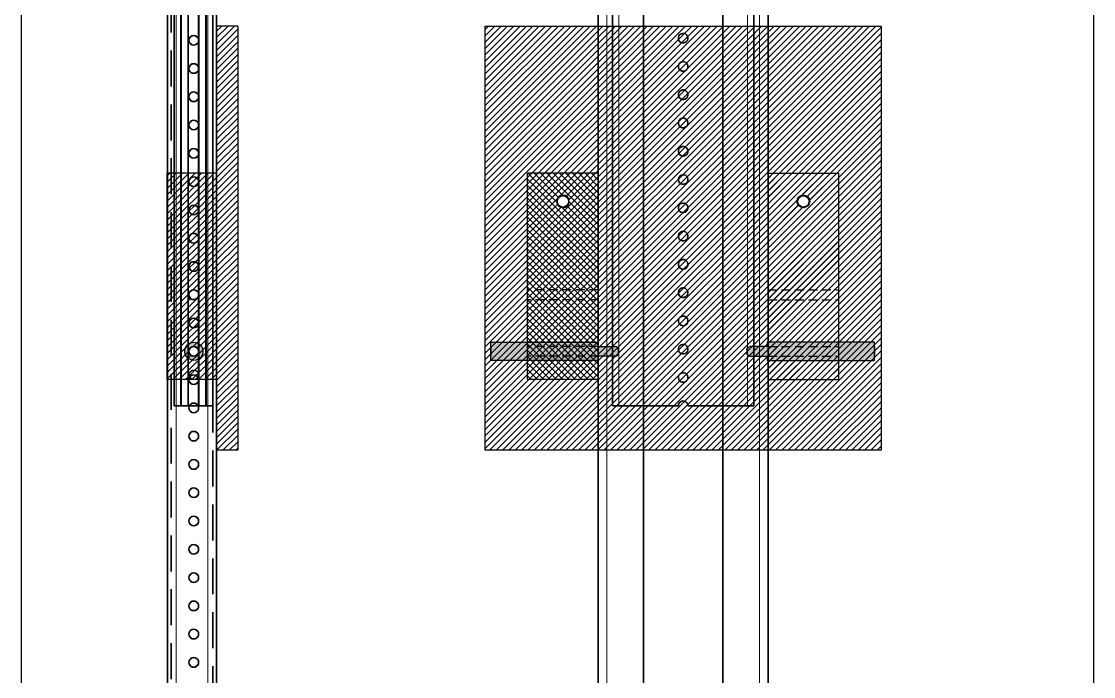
# Model space of a CAD drawing. Extents: x -442948 to -439736, y 420528 to 424220.
# Drawn here: x -442114 to -441356, y 421446 to 421909 of the extents above; entities that cross this region are included whole.
import ezdxf

# ---------------------------------------------------------------- set-up
doc = ezdxf.new("R2010")
doc.units = 0
doc.linetypes.add('DASHED2', pattern=[9.525, 6.35, -3.175])
doc.linetypes.add('DASHEDX2', pattern=[38.1, 25.4, -12.7])
doc.layers.add('GORUNEN', color=7, linetype='Continuous', lineweight=35)
doc.layers.add('TEGET', color=8, linetype='Continuous', lineweight=18)

# ---------------------------------------------------------------- blocks, each defined once
blk = doc.blocks.new('FGGTGTGT')
at = {"layer": 'GORUNEN', "color": 6}
for points in [[(-439366.07, 422626.79), (-439366.07, 420689.79)], [(-439266.07, 422626.79), (-439266.07, 420689.79)], [(-439313.09, 420948.16), (-439313.74, 420947.32), (-439314.62, 420946.72), (-439315.64, 420946.42), (-439316.7, 420946.45), (-439317.7, 420946.81), (-439318.54, 420947.46), (-439319.14, 420948.34), (-439319.44, 420949.36), (-439319.41, 420950.42), (-439319.06, 420951.42)], [(-439319.06, 420951.42), (-439318.41, 420952.26), (-439317.53, 420952.86), (-439316.51, 420953.16), (-439315.44, 420953.13), (-439314.44, 420952.78), (-439313.6, 420952.13), (-439313, 420951.25), (-439312.7, 420950.23), (-439312.73, 420949.16), (-439313.09, 420948.16)], [(-439319.06, 420931.42), (-439318.41, 420932.26), (-439317.53, 420932.86), (-439316.51, 420933.16), (-439315.44, 420933.13), (-439314.44, 420932.78), (-439313.6, 420932.13), (-439313, 420931.25), (-439312.7, 420930.23), (-439312.73, 420929.16), (-439313.09, 420928.16)], [(-439313.09, 420928.16), (-439313.74, 420927.32), (-439314.62, 420926.72), (-439315.64, 420926.42), (-439316.7, 420926.45), (-439317.7, 420926.81), (-439318.54, 420927.46), (-439319.14, 420928.34), (-439319.44, 420929.36), (-439319.41, 420930.42), (-439319.06, 420931.42)], [(-439313.09, 420908.16), (-439313.74, 420907.32), (-439314.62, 420906.72), (-439315.64, 420906.42), (-439316.7, 420906.45), (-439317.7, 420906.81), (-439318.54, 420907.46), (-439319.14, 420908.34), (-439319.44, 420909.36), (-439319.41, 420910.42), (-439319.06, 420911.42)], [(-439319.06, 420911.42), (-439318.41, 420912.26), (-439317.53, 420912.86), (-439316.51, 420913.16), (-439315.44, 420913.13), (-439314.44, 420912.78), (-439313.6, 420912.13), (-439313, 420911.25), (-439312.7, 420910.23), (-439312.73, 420909.16), (-439313.09, 420908.16)], [(-439313.09, 420888.16), (-439313.74, 420887.32), (-439314.62, 420886.72), (-439315.64, 420886.42), (-439316.7, 420886.45), (-439317.7, 420886.81), (-439318.54, 420887.46), (-439319.14, 420888.34), (-439319.44, 420889.36), (-439319.41, 420890.42), (-439319.06, 420891.42)], [(-439319.06, 420891.42), (-439318.41, 420892.26), (-439317.53, 420892.86), (-439316.51, 420893.16), (-439315.44, 420893.13), (-439314.44, 420892.78), (-439313.6, 420892.13), (-439313, 420891.25), (-439312.7, 420890.23), (-439312.73, 420889.16), (-439313.09, 420888.16)], [(-439319.06, 420871.42), (-439318.41, 420872.26), (-439317.53, 420872.86), (-439316.51, 420873.16), (-439315.44, 420873.13), (-439314.44, 420872.78), (-439313.6, 420872.13), (-439313, 420871.25), (-439312.7, 420870.23), (-439312.73, 420869.16), (-439313.09, 420868.16)], [(-439313.09, 420868.16), (-439313.74, 420867.32), (-439314.62, 420866.72), (-439315.64, 420866.42), (-439316.7, 420866.45), (-439317.7, 420866.81), (-439318.54, 420867.46), (-439319.14, 420868.34), (-439319.44, 420869.36), (-439319.41, 420870.42), (-439319.06, 420871.42)], [(-439313.09, 420848.16), (-439313.74, 420847.32), (-439314.62, 420846.72), (-439315.64, 420846.42), (-439316.7, 420846.45), (-439317.7, 420846.81), (-439318.54, 420847.46), (-439319.14, 420848.34), (-439319.44, 420849.36), (-439319.41, 420850.42), (-439319.06, 420851.42)], [(-439319.06, 420851.42), (-439318.41, 420852.26), (-439317.53, 420852.86), (-439316.51, 420853.16), (-439315.44, 420853.13), (-439314.44, 420852.78), (-439313.6, 420852.13), (-439313, 420851.25), (-439312.7, 420850.23), (-439312.73, 420849.16), (-439313.09, 420848.16)], [(-439313.09, 420828.16), (-439313.74, 420827.32), (-439314.62, 420826.72), (-439315.64, 420826.42), (-439316.7, 420826.45), (-439317.7, 420826.81), (-439318.54, 420827.46), (-439319.14, 420828.34), (-439319.44, 420829.36), (-439319.41, 420830.42), (-439319.06, 420831.42)], [(-439319.06, 420831.42), (-439318.41, 420832.26), (-439317.53, 420832.86), (-439316.51, 420833.16), (-439315.44, 420833.13), (-439314.44, 420832.78), (-439313.6, 420832.13), (-439313, 420831.25), (-439312.7, 420830.23), (-439312.73, 420829.16), (-439313.09, 420828.16)], [(-439313.09, 420808.16), (-439313.74, 420807.32), (-439314.62, 420806.72), (-439315.64, 420806.42), (-439316.7, 420806.45), (-439317.7, 420806.81), (-439318.54, 420807.46), (-439319.14, 420808.34), (-439319.44, 420809.36), (-439319.41, 420810.42), (-439319.06, 420811.42)], [(-439319.06, 420811.42), (-439318.41, 420812.26), (-439317.53, 420812.86), (-439316.51, 420813.16), (-439315.44, 420813.13), (-439314.44, 420812.78), (-439313.6, 420812.13), (-439313, 420811.25), (-439312.7, 420810.23), (-439312.73, 420809.16), (-439313.09, 420808.16)], [(-439313.09, 420788.16), (-439313.74, 420787.32), (-439314.62, 420786.72), (-439315.64, 420786.42), (-439316.7, 420786.45), (-439317.7, 420786.81), (-439318.54, 420787.46), (-439319.14, 420788.34), (-439319.44, 420789.36), (-439319.41, 420790.42), (-439319.06, 420791.42)], [(-439319.06, 420791.42), (-439318.41, 420792.26), (-439317.53, 420792.86), (-439316.51, 420793.16), (-439315.44, 420793.13), (-439314.44, 420792.78), (-439313.6, 420792.13), (-439313, 420791.25), (-439312.7, 420790.23), (-439312.73, 420789.16), (-439313.09, 420788.16)], [(-439313.09, 420768.16), (-439313.74, 420767.32), (-439314.62, 420766.72), (-439315.64, 420766.42), (-439316.7, 420766.45), (-439317.7, 420766.81), (-439318.54, 420767.46), (-439319.14, 420768.34), (-439319.44, 420769.36), (-439319.41, 420770.42), (-439319.06, 420771.42)], [(-439319.06, 420771.42), (-439318.41, 420772.26), (-439317.53, 420772.86), (-439316.51, 420773.16), (-439315.44, 420773.13), (-439314.44, 420772.78), (-439313.6, 420772.13), (-439313, 420771.25), (-439312.7, 420770.23), (-439312.73, 420769.16), (-439313.09, 420768.16)], [(-439313.09, 420748.16), (-439313.74, 420747.32), (-439314.62, 420746.72), (-439315.64, 420746.42), (-439316.7, 420746.45), (-439317.7, 420746.81), (-439318.54, 420747.46), (-439319.14, 420748.34), (-439319.44, 420749.36), (-439319.41, 420750.42), (-439319.06, 420751.42)], [(-439319.06, 420751.42), (-439318.41, 420752.26), (-439317.53, 420752.86), (-439316.51, 420753.16), (-439315.44, 420753.13), (-439314.44, 420752.78), (-439313.6, 420752.13), (-439313, 420751.25), (-439312.7, 420750.23), (-439312.73, 420749.16), (-439313.09, 420748.16)], [(-439313.09, 420728.16), (-439313.74, 420727.32), (-439314.62, 420726.72), (-439315.64, 420726.42), (-439316.7, 420726.45), (-439317.7, 420726.81), (-439318.54, 420727.46), (-439319.14, 420728.34), (-439319.44, 420729.36), (-439319.41, 420730.42), (-439319.06, 420731.42)], [(-439319.06, 420731.42), (-439318.41, 420732.26), (-439317.53, 420732.86), (-439316.51, 420733.16), (-439315.44, 420733.13), (-439314.44, 420732.78), (-439313.6, 420732.13), (-439313, 420731.25), (-439312.7, 420730.23), (-439312.73, 420729.16), (-439313.09, 420728.16)], [(-439319.06, 420711.42), (-439318.41, 420712.26), (-439317.53, 420712.86), (-439316.51, 420713.16), (-439315.44, 420713.13), (-439314.44, 420712.78), (-439313.6, 420712.13), (-439313, 420711.25), (-439312.7, 420710.23), (-439312.73, 420709.16), (-439313.09, 420708.16)], [(-439313.09, 420708.16), (-439313.74, 420707.32), (-439314.62, 420706.72), (-439315.64, 420706.42), (-439316.7, 420706.45), (-439317.7, 420706.81), (-439318.54, 420707.46), (-439319.14, 420708.34), (-439319.44, 420709.36), (-439319.41, 420710.42), (-439319.06, 420711.42)], [(-439319.47, 420689.79), (-439319.37, 420690.63), (-439319.06, 420691.42)], [(-439319.06, 420691.42), (-439318.37, 420692.3), (-439317.43, 420692.91), (-439316.34, 420693.18), (-439315.23, 420693.09), (-439314.21, 420692.64), (-439313.39, 420691.88), (-439312.86, 420690.89), (-439312.67, 420689.79)], [(-439361.57, 420689.79), (-439362.08, 420689.79), (-439362.57, 420689.79), (-439363.06, 420689.79), (-439363.52, 420689.79), (-439363.97, 420689.79), (-439364.38, 420689.79), (-439364.75, 420689.79), (-439365.09, 420689.79), (-439365.38, 420689.79), (-439365.63, 420689.79), (-439365.82, 420689.79), (-439365.96, 420689.79), (-439366.04, 420689.79), (-439366.07, 420689.79)], [(-439319.47, 420689.79), (-439361.57, 420689.79)], [(-439270.57, 420689.79), (-439312.67, 420689.79)], [(-439266.07, 420689.79), (-439266.1, 420689.79), (-439266.19, 420689.79), (-439266.32, 420689.79), (-439266.52, 420689.79), (-439266.76, 420689.79), (-439267.05, 420689.79), (-439267.39, 420689.79), (-439267.77, 420689.79), (-439268.18, 420689.79), (-439268.62, 420689.79), (-439269.09, 420689.79), (-439269.57, 420689.79), (-439270.07, 420689.79), (-439270.57, 420689.79)]]:
    blk.add_lwpolyline(points, dxfattribs=at)
at = {"layer": 'TEGET', "color": 6}
for points in [[(-439361.57, 422629.79), (-439361.57, 420689.79)], [(-439270.57, 422629.79), (-439270.57, 420689.79)]]:
    blk.add_lwpolyline(points, dxfattribs=at)
blk = doc.blocks.new('RTEEEEW')
at = {"layer": 'GORUNEN', "color": 3}
for points in [[(-441706.17, 423145.81), (-441706.17, 420960.31)], [(-441674.17, 423145.81), (-441674.17, 420960.81)], [(-441618.17, 420960.81), (-441618.17, 423145.81)], [(-441586.17, 420960.31), (-441586.17, 423145.81)]]:
    blk.add_lwpolyline(points, dxfattribs=at)
at = {"layer": 'TEGET', "color": 3}
for points in [[(-441700.17, 420960.81), (-441700.17, 423145.81)], [(-441592.17, 423145.81), (-441592.17, 420960.81)]]:
    blk.add_lwpolyline(points, dxfattribs=at)
blk = doc.blocks.new('RFRF')
at = {"layer": 'GORUNEN', "color": 6}
for points in [[(-436055.46, 422629.79), (-436055.46, 420689.79)], [(-436027.96, 422629.79), (-436027.96, 420689.79)], [(-436055.46, 420966.39), (-436055.46, 420953.19)], [(-436055.46, 420953.19), (-436055.46, 420953.15), (-436055.46, 420953.04), (-436055.46, 420952.86), (-436055.46, 420952.61), (-436055.46, 420952.3), (-436055.46, 420951.94), (-436055.46, 420951.53), (-436055.46, 420951.08), (-436055.46, 420950.6), (-436055.46, 420950.1), (-436055.46, 420949.6), (-436055.46, 420949.1), (-436055.46, 420948.62), (-436055.46, 420948.16)], [(-436055.46, 420948.16), (-436055.46, 420947.94), (-436055.46, 420947.73), (-436055.46, 420947.53), (-436055.46, 420947.34), (-436055.46, 420947.17), (-436055.46, 420947.01), (-436055.46, 420946.87), (-436055.46, 420946.74), (-436055.46, 420946.64), (-436055.46, 420946.55), (-436055.46, 420946.48), (-436055.46, 420946.43), (-436055.46, 420946.4), (-436055.46, 420946.39)], [(-436055.46, 420946.39), (-436055.46, 420933.19)], [(-436055.46, 420933.19), (-436055.46, 420933.15), (-436055.46, 420933.04), (-436055.46, 420932.86), (-436055.46, 420932.61), (-436055.46, 420932.3), (-436055.46, 420931.94), (-436055.46, 420931.53), (-436055.46, 420931.08), (-436055.46, 420930.6), (-436055.46, 420930.1), (-436055.46, 420929.6), (-436055.46, 420929.1), (-436055.46, 420928.62), (-436055.46, 420928.16)], [(-436055.46, 420928.16), (-436055.46, 420927.94), (-436055.46, 420927.73), (-436055.46, 420927.53), (-436055.46, 420927.34), (-436055.46, 420927.17), (-436055.46, 420927.01), (-436055.46, 420926.87), (-436055.46, 420926.74), (-436055.46, 420926.64), (-436055.46, 420926.55), (-436055.46, 420926.48), (-436055.46, 420926.43), (-436055.46, 420926.4), (-436055.46, 420926.39)], [(-436055.46, 420926.39), (-436055.46, 420913.19)], [(-436055.46, 420913.19), (-436055.46, 420913.15), (-436055.46, 420913.04), (-436055.46, 420912.86), (-436055.46, 420912.61), (-436055.46, 420912.3), (-436055.46, 420911.94), (-436055.46, 420911.53), (-436055.46, 420911.08), (-436055.46, 420910.6), (-436055.46, 420910.1), (-436055.46, 420909.6), (-436055.46, 420909.1), (-436055.46, 420908.62), (-436055.46, 420908.16)], [(-436055.46, 420908.16), (-436055.46, 420907.94), (-436055.46, 420907.73), (-436055.46, 420907.53), (-436055.46, 420907.34), (-436055.46, 420907.17), (-436055.46, 420907.01), (-436055.46, 420906.87), (-436055.46, 420906.74), (-436055.46, 420906.64), (-436055.46, 420906.55), (-436055.46, 420906.48), (-436055.46, 420906.43), (-436055.46, 420906.4), (-436055.46, 420906.39)], [(-436055.46, 420906.39), (-436055.46, 420893.19)], [(-436055.46, 420893.19), (-436055.46, 420893.15), (-436055.46, 420893.04), (-436055.46, 420892.86), (-436055.46, 420892.61), (-436055.46, 420892.3), (-436055.46, 420891.94), (-436055.46, 420891.53), (-436055.46, 420891.08), (-436055.46, 420890.6), (-436055.46, 420890.1), (-436055.46, 420889.6), (-436055.46, 420889.1), (-436055.46, 420888.62), (-436055.46, 420888.16)], [(-436055.46, 420888.16), (-436055.46, 420887.94), (-436055.46, 420887.73), (-436055.46, 420887.53), (-436055.46, 420887.34), (-436055.46, 420887.17), (-436055.46, 420887.01), (-436055.46, 420886.87), (-436055.46, 420886.74), (-436055.46, 420886.64), (-436055.46, 420886.55), (-436055.46, 420886.48), (-436055.46, 420886.43), (-436055.46, 420886.4), (-436055.46, 420886.39)], [(-436055.46, 420886.39), (-436055.46, 420873.19)], [(-436055.46, 420873.19), (-436055.46, 420873.15), (-436055.46, 420873.04), (-436055.46, 420872.86), (-436055.46, 420872.61), (-436055.46, 420872.3), (-436055.46, 420871.94), (-436055.46, 420871.53), (-436055.46, 420871.08), (-436055.46, 420870.6), (-436055.46, 420870.1), (-436055.46, 420869.6), (-436055.46, 420869.1), (-436055.46, 420868.62), (-436055.46, 420868.16)], [(-436055.46, 420868.16), (-436055.46, 420867.94), (-436055.46, 420867.73), (-436055.46, 420867.53), (-436055.46, 420867.34), (-436055.46, 420867.17), (-436055.46, 420867.01), (-436055.46, 420866.87), (-436055.46, 420866.74), (-436055.46, 420866.64), (-436055.46, 420866.55), (-436055.46, 420866.48), (-436055.46, 420866.43), (-436055.46, 420866.4), (-436055.46, 420866.39)], [(-436055.46, 420866.39), (-436055.46, 420853.19)], [(-436055.46, 420853.19), (-436055.46, 420853.15), (-436055.46, 420853.04), (-436055.46, 420852.86), (-436055.46, 420852.61), (-436055.46, 420852.3), (-436055.46, 420851.94), (-436055.46, 420851.53), (-436055.46, 420851.08), (-436055.46, 420850.6), (-436055.46, 420850.1), (-436055.46, 420849.6), (-436055.46, 420849.1), (-436055.46, 420848.62), (-436055.46, 420848.16)], [(-436055.46, 420848.16), (-436055.46, 420847.94), (-436055.46, 420847.73), (-436055.46, 420847.53), (-436055.46, 420847.34), (-436055.46, 420847.17), (-436055.46, 420847.01), (-436055.46, 420846.87), (-436055.46, 420846.74), (-436055.46, 420846.64), (-436055.46, 420846.55), (-436055.46, 420846.48), (-436055.46, 420846.43), (-436055.46, 420846.4), (-436055.46, 420846.39)], [(-436055.46, 420846.39), (-436055.46, 420833.19)], [(-436055.46, 420833.19), (-436055.46, 420833.15), (-436055.46, 420833.04), (-436055.46, 420832.86), (-436055.46, 420832.61), (-436055.46, 420832.3), (-436055.46, 420831.94), (-436055.46, 420831.53), (-436055.46, 420831.08), (-436055.46, 420830.6), (-436055.46, 420830.1), (-436055.46, 420829.6), (-436055.46, 420829.1), (-436055.46, 420828.62), (-436055.46, 420828.16)], [(-436055.46, 420828.16), (-436055.46, 420827.94), (-436055.46, 420827.73), (-436055.46, 420827.53), (-436055.46, 420827.34), (-436055.46, 420827.17), (-436055.46, 420827.01), (-436055.46, 420826.87), (-436055.46, 420826.74), (-436055.46, 420826.64), (-436055.46, 420826.55), (-436055.46, 420826.48), (-436055.46, 420826.43), (-436055.46, 420826.4), (-436055.46, 420826.39)], [(-436055.46, 420826.39), (-436055.46, 420813.19)], [(-436055.46, 420813.19), (-436055.46, 420813.15), (-436055.46, 420813.04), (-436055.46, 420812.86), (-436055.46, 420812.61), (-436055.46, 420812.3), (-436055.46, 420811.94), (-436055.46, 420811.53), (-436055.46, 420811.08), (-436055.46, 420810.6), (-436055.46, 420810.1), (-436055.46, 420809.6), (-436055.46, 420809.1), (-436055.46, 420808.62), (-436055.46, 420808.16)], [(-436055.46, 420808.16), (-436055.46, 420807.94), (-436055.46, 420807.73), (-436055.46, 420807.53), (-436055.46, 420807.34), (-436055.46, 420807.17), (-436055.46, 420807.01), (-436055.46, 420806.87), (-436055.46, 420806.74), (-436055.46, 420806.64), (-436055.46, 420806.55), (-436055.46, 420806.48), (-436055.46, 420806.43), (-436055.46, 420806.4), (-436055.46, 420806.39)], [(-436055.46, 420806.39), (-436055.46, 420793.19)], [(-436055.46, 420793.19), (-436055.46, 420793.15), (-436055.46, 420793.04), (-436055.46, 420792.86), (-436055.46, 420792.61), (-436055.46, 420792.3), (-436055.46, 420791.94), (-436055.46, 420791.53), (-436055.46, 420791.08), (-436055.46, 420790.6), (-436055.46, 420790.1), (-436055.46, 420789.6), (-436055.46, 420789.1), (-436055.46, 420788.62), (-436055.46, 420788.16)], [(-436055.46, 420788.16), (-436055.46, 420787.94), (-436055.46, 420787.73), (-436055.46, 420787.53), (-436055.46, 420787.34), (-436055.46, 420787.17), (-436055.46, 420787.01), (-436055.46, 420786.87), (-436055.46, 420786.74), (-436055.46, 420786.64), (-436055.46, 420786.55), (-436055.46, 420786.48), (-436055.46, 420786.43), (-436055.46, 420786.4), (-436055.46, 420786.39)], [(-436055.46, 420786.39), (-436055.46, 420773.19)], [(-436055.46, 420773.19), (-436055.46, 420773.15), (-436055.46, 420773.04), (-436055.46, 420772.86), (-436055.46, 420772.61), (-436055.46, 420772.3), (-436055.46, 420771.94), (-436055.46, 420771.53), (-436055.46, 420771.08), (-436055.46, 420770.6), (-436055.46, 420770.1), (-436055.46, 420769.6), (-436055.46, 420769.1), (-436055.46, 420768.62), (-436055.46, 420768.16)], [(-436055.46, 420768.16), (-436055.46, 420767.94), (-436055.46, 420767.73), (-436055.46, 420767.53), (-436055.46, 420767.34), (-436055.46, 420767.17), (-436055.46, 420767.01), (-436055.46, 420766.87), (-436055.46, 420766.74), (-436055.46, 420766.64), (-436055.46, 420766.55), (-436055.46, 420766.48), (-436055.46, 420766.43), (-436055.46, 420766.4), (-436055.46, 420766.39)], [(-436055.46, 420766.39), (-436055.46, 420753.19)], [(-436055.46, 420753.19), (-436055.46, 420753.15), (-436055.46, 420753.04), (-436055.46, 420752.86), (-436055.46, 420752.61), (-436055.46, 420752.3), (-436055.46, 420751.94), (-436055.46, 420751.53), (-436055.46, 420751.08), (-436055.46, 420750.6), (-436055.46, 420750.1), (-436055.46, 420749.6), (-436055.46, 420749.1), (-436055.46, 420748.62), (-436055.46, 420748.16)], [(-436055.46, 420748.16), (-436055.46, 420747.94), (-436055.46, 420747.73), (-436055.46, 420747.53), (-436055.46, 420747.34), (-436055.46, 420747.17), (-436055.46, 420747.01), (-436055.46, 420746.87), (-436055.46, 420746.74), (-436055.46, 420746.64), (-436055.46, 420746.55), (-436055.46, 420746.48), (-436055.46, 420746.43), (-436055.46, 420746.4), (-436055.46, 420746.39)], [(-436055.46, 420746.39), (-436055.46, 420733.19)], [(-436055.46, 420733.19), (-436055.46, 420733.15), (-436055.46, 420733.04), (-436055.46, 420732.86), (-436055.46, 420732.61), (-436055.46, 420732.3), (-436055.46, 420731.94), (-436055.46, 420731.53), (-436055.46, 420731.08), (-436055.46, 420730.6), (-436055.46, 420730.1), (-436055.46, 420729.6), (-436055.46, 420729.1), (-436055.46, 420728.62), (-436055.46, 420728.16)], [(-436055.46, 420728.16), (-436055.46, 420727.94), (-436055.46, 420727.73), (-436055.46, 420727.53), (-436055.46, 420727.34), (-436055.46, 420727.17), (-436055.46, 420727.01), (-436055.46, 420726.87), (-436055.46, 420726.74), (-436055.46, 420726.64), (-436055.46, 420726.55), (-436055.46, 420726.48), (-436055.46, 420726.43), (-436055.46, 420726.4), (-436055.46, 420726.39)], [(-436055.46, 420726.39), (-436055.46, 420713.19)], [(-436055.46, 420713.19), (-436055.46, 420713.15), (-436055.46, 420713.04), (-436055.46, 420712.86), (-436055.46, 420712.61), (-436055.46, 420712.3), (-436055.46, 420711.94), (-436055.46, 420711.53), (-436055.46, 420711.08), (-436055.46, 420710.6), (-436055.46, 420710.1), (-436055.46, 420709.6), (-436055.46, 420709.1), (-436055.46, 420708.62), (-436055.46, 420708.16)], [(-436055.46, 420708.16), (-436055.46, 420707.94), (-436055.46, 420707.73), (-436055.46, 420707.53), (-436055.46, 420707.34), (-436055.46, 420707.17), (-436055.46, 420707.01), (-436055.46, 420706.87), (-436055.46, 420706.74), (-436055.46, 420706.64), (-436055.46, 420706.55), (-436055.46, 420706.48), (-436055.46, 420706.43), (-436055.46, 420706.4), (-436055.46, 420706.39)], [(-436055.46, 420706.39), (-436055.46, 420693.19)], [(-436055.46, 420693.19), (-436055.46, 420693.17), (-436055.46, 420693.11), (-436055.46, 420693), (-436055.46, 420692.86), (-436055.46, 420692.67), (-436055.46, 420692.45), (-436055.46, 420692.2), (-436055.46, 420691.91), (-436055.46, 420691.6), (-436055.46, 420691.27), (-436055.46, 420690.91), (-436055.46, 420690.55), (-436055.46, 420690.17), (-436055.46, 420689.79)], [(-436050.96, 420689.79), (-436051.47, 420689.79), (-436051.96, 420689.79), (-436052.45, 420689.79), (-436052.92, 420689.79), (-436053.36, 420689.79), (-436053.77, 420689.79), (-436054.15, 420689.79), (-436054.48, 420689.79), (-436054.77, 420689.79), (-436055.02, 420689.79), (-436055.21, 420689.79), (-436055.35, 420689.79), (-436055.44, 420689.79), (-436055.46, 420689.79)], [(-436050.96, 420689.79), (-436050.16, 420689.79)], [(-436050.16, 420689.79), (-436048.67, 420689.79), (-436047.36, 420689.79), (-436046.35, 420689.79), (-436046, 420689.79), (-436045.77, 420689.79)], [(-436045.77, 420689.79), (-436045.12, 420689.79)], [(-436045.12, 420689.79), (-436038.3, 420689.79)], [(-436038.3, 420689.79), (-436037.66, 420689.79)], [(-436033.27, 420689.79), (-436034.75, 420689.79), (-436036.07, 420689.79), (-436037.08, 420689.79), (-436037.42, 420689.79), (-436037.66, 420689.79)], [(-436033.27, 420689.79), (-436032.46, 420689.79)], [(-436027.96, 420689.79), (-436027.99, 420689.79), (-436028.08, 420689.79), (-436028.22, 420689.79), (-436028.41, 420689.79), (-436028.65, 420689.79), (-436028.95, 420689.79), (-436029.28, 420689.79), (-436029.66, 420689.79), (-436030.07, 420689.79), (-436030.51, 420689.79), (-436030.98, 420689.79), (-436031.46, 420689.79), (-436031.96, 420689.79), (-436032.46, 420689.79)]]:
    blk.add_lwpolyline(points, dxfattribs=at)
at = {"layer": 'TEGET', "color": 6}
for points in [[(-436050.96, 422626.79), (-436050.96, 420689.79)], [(-436050.16, 422626.79), (-436050.16, 420689.79)], [(-436045.77, 422626.79), (-436045.77, 420689.79)], [(-436045.12, 422626.79), (-436045.12, 420689.79)], [(-436038.3, 422626.79), (-436038.3, 420689.79)], [(-436037.66, 422626.79), (-436037.66, 420689.79)], [(-436033.27, 422626.79), (-436033.27, 420689.79)], [(-436032.46, 422626.79), (-436032.46, 420689.79)]]:
    blk.add_lwpolyline(points, dxfattribs=at)
blk = doc.blocks.new('FRAR')
at = {"color": 3}
blk.add_circle((-441356.32, 421659.21), 3.4, dxfattribs=at)
at = {"layer": 'GORUNEN', "color": 3}
for points in [[(-441374.82, 423145.81), (-441374.82, 420960.81)], [(-441340.32, 420665.81), (-441340.32, 423145.81)], [(-441356.32, 421899.21), (-441357.37, 421899.04), (-441358.32, 421898.56), (-441359.07, 421897.8), (-441359.55, 421896.86), (-441359.72, 421895.81)], [(-441359.72, 421895.81), (-441359.55, 421894.75), (-441359.07, 421893.81), (-441358.32, 421893.05), (-441357.37, 421892.57), (-441356.32, 421892.41)], [(-441359.22, 421897.57), (-441358.72, 421898.21), (-441358.09, 421898.71)], [(-441352.92, 421895.81), (-441353.09, 421896.86), (-441353.57, 421897.8), (-441354.32, 421898.56), (-441355.27, 421899.04), (-441356.32, 421899.21)], [(-441356.32, 421892.41), (-441355.27, 421892.57), (-441354.32, 421893.05), (-441353.57, 421893.81), (-441353.09, 421894.75), (-441352.92, 421895.81)], [(-441354.55, 421898.71), (-441353.92, 421898.21), (-441353.42, 421897.57)], [(-441358.09, 421892.9), (-441358.72, 421893.4), (-441359.22, 421894.04)], [(-441353.42, 421894.04), (-441353.92, 421893.4), (-441354.55, 421892.9)], [(-441356.32, 421879.21), (-441357.37, 421879.04), (-441358.32, 421878.56), (-441359.07, 421877.8), (-441359.55, 421876.86), (-441359.72, 421875.81)], [(-441359.72, 421875.81), (-441359.55, 421874.75), (-441359.07, 421873.81), (-441358.32, 421873.05), (-441357.37, 421872.57), (-441356.32, 421872.41)], [(-441359.22, 421877.57), (-441358.72, 421878.21), (-441358.09, 421878.71)], [(-441358.09, 421872.9), (-441358.72, 421873.4), (-441359.22, 421874.04)], [(-441352.92, 421875.81), (-441353.09, 421876.86), (-441353.57, 421877.8), (-441354.32, 421878.56), (-441355.27, 421879.04), (-441356.32, 421879.21)], [(-441356.32, 421872.41), (-441355.27, 421872.57), (-441354.32, 421873.05), (-441353.57, 421873.81), (-441353.09, 421874.75), (-441352.92, 421875.81)], [(-441354.55, 421878.71), (-441353.92, 421878.21), (-441353.42, 421877.57)], [(-441353.42, 421874.04), (-441353.92, 421873.4), (-441354.55, 421872.9)], [(-441356.32, 421859.21), (-441357.37, 421859.04), (-441358.32, 421858.56), (-441359.07, 421857.8), (-441359.55, 421856.86), (-441359.72, 421855.81)], [(-441359.22, 421857.57), (-441358.72, 421858.21), (-441358.09, 421858.71)], [(-441352.92, 421855.81), (-441353.09, 421856.86), (-441353.57, 421857.8), (-441354.32, 421858.56), (-441355.27, 421859.04), (-441356.32, 421859.21)], [(-441354.55, 421858.71), (-441353.92, 421858.21), (-441353.42, 421857.57)], [(-441359.72, 421855.81), (-441359.55, 421854.75), (-441359.07, 421853.81), (-441358.32, 421853.05), (-441357.37, 421852.57), (-441356.32, 421852.41)], [(-441358.09, 421852.9), (-441358.72, 421853.4), (-441359.22, 421854.04)], [(-441356.32, 421852.41), (-441355.27, 421852.57), (-441354.32, 421853.05), (-441353.57, 421853.81), (-441353.09, 421854.75), (-441352.92, 421855.81)], [(-441353.42, 421854.04), (-441353.92, 421853.4), (-441354.55, 421852.9)], [(-441356.32, 421839.21), (-441357.37, 421839.04), (-441358.32, 421838.56), (-441359.07, 421837.8), (-441359.55, 421836.86), (-441359.72, 421835.81)], [(-441359.72, 421835.81), (-441359.55, 421834.75), (-441359.07, 421833.81), (-441358.32, 421833.05), (-441357.37, 421832.57), (-441356.32, 421832.41)], [(-441359.22, 421837.57), (-441358.72, 421838.21), (-441358.09, 421838.71)], [(-441352.92, 421835.81), (-441353.09, 421836.86), (-441353.57, 421837.8), (-441354.32, 421838.56), (-441355.27, 421839.04), (-441356.32, 421839.21)], [(-441356.32, 421832.41), (-441355.27, 421832.57), (-441354.32, 421833.05), (-441353.57, 421833.81), (-441353.09, 421834.75), (-441352.92, 421835.81)], [(-441354.55, 421838.71), (-441353.92, 421838.21), (-441353.42, 421837.57)], [(-441358.09, 421832.9), (-441358.72, 421833.4), (-441359.22, 421834.04)], [(-441353.42, 421834.04), (-441353.92, 421833.4), (-441354.55, 421832.9)], [(-441356.32, 421819.21), (-441357.37, 421819.04), (-441358.32, 421818.56), (-441359.07, 421817.8), (-441359.55, 421816.86), (-441359.72, 421815.81)], [(-441352.92, 421815.81), (-441353.09, 421816.86), (-441353.57, 421817.8), (-441354.32, 421818.56), (-441355.27, 421819.04), (-441356.32, 421819.21)], [(-441359.72, 421815.81), (-441359.55, 421814.75), (-441359.07, 421813.81), (-441358.32, 421813.05), (-441357.37, 421812.57), (-441356.32, 421812.41)], [(-441359.22, 421817.57), (-441358.72, 421818.21), (-441358.09, 421818.71)], [(-441358.09, 421812.9), (-441358.72, 421813.4), (-441359.22, 421814.04)], [(-441356.32, 421812.41), (-441355.27, 421812.57), (-441354.32, 421813.05), (-441353.57, 421813.81), (-441353.09, 421814.75), (-441352.92, 421815.81)], [(-441354.55, 421818.71), (-441353.92, 421818.21), (-441353.42, 421817.57)], [(-441353.42, 421814.04), (-441353.92, 421813.4), (-441354.55, 421812.9)], [(-441356.32, 421799.21), (-441357.37, 421799.04), (-441358.32, 421798.56), (-441359.07, 421797.8), (-441359.55, 421796.86), (-441359.72, 421795.81)], [(-441359.22, 421797.57), (-441358.72, 421798.21), (-441358.09, 421798.71)], [(-441352.92, 421795.81), (-441353.09, 421796.86), (-441353.57, 421797.8), (-441354.32, 421798.56), (-441355.27, 421799.04), (-441356.32, 421799.21)], [(-441354.55, 421798.71), (-441353.92, 421798.21), (-441353.42, 421797.57)], [(-441359.72, 421795.81), (-441359.55, 421794.75), (-441359.07, 421793.81), (-441358.32, 421793.05), (-441357.37, 421792.57), (-441356.32, 421792.41)], [(-441358.09, 421792.9), (-441358.72, 421793.4), (-441359.22, 421794.04)], [(-441356.32, 421792.41), (-441355.27, 421792.57), (-441354.32, 421793.05), (-441353.57, 421793.81), (-441353.09, 421794.75), (-441352.92, 421795.81)], [(-441353.42, 421794.04), (-441353.92, 421793.4), (-441354.55, 421792.9)], [(-441356.32, 421779.21), (-441357.37, 421779.04), (-441358.32, 421778.56), (-441359.07, 421777.8), (-441359.55, 421776.86), (-441359.72, 421775.81)], [(-441359.72, 421775.81), (-441359.55, 421774.75), (-441359.07, 421773.81), (-441358.32, 421773.05), (-441357.37, 421772.57), (-441356.32, 421772.41)], [(-441359.22, 421777.57), (-441358.72, 421778.21), (-441358.09, 421778.71)], [(-441358.09, 421772.9), (-441358.72, 421773.4), (-441359.22, 421774.04)], [(-441352.92, 421775.81), (-441353.09, 421776.86), (-441353.57, 421777.8), (-441354.32, 421778.56), (-441355.27, 421779.04), (-441356.32, 421779.21)], [(-441356.32, 421772.41), (-441355.27, 421772.57), (-441354.32, 421773.05), (-441353.57, 421773.81), (-441353.09, 421774.75), (-441352.92, 421775.81)], [(-441354.55, 421778.71), (-441353.92, 421778.21), (-441353.42, 421777.57)], [(-441353.42, 421774.04), (-441353.92, 421773.4), (-441354.55, 421772.9)], [(-441356.32, 421759.21), (-441357.37, 421759.04), (-441358.32, 421758.56), (-441359.07, 421757.8), (-441359.55, 421756.86), (-441359.72, 421755.81)], [(-441359.22, 421757.57), (-441358.72, 421758.21), (-441358.09, 421758.71)], [(-441352.92, 421755.81), (-441353.09, 421756.86), (-441353.57, 421757.8), (-441354.32, 421758.56), (-441355.27, 421759.04), (-441356.32, 421759.21)], [(-441354.55, 421758.71), (-441353.92, 421758.21), (-441353.42, 421757.57)], [(-441359.72, 421755.81), (-441359.55, 421754.75), (-441359.07, 421753.81), (-441358.32, 421753.05), (-441357.37, 421752.57), (-441356.32, 421752.41)], [(-441358.09, 421752.9), (-441358.72, 421753.4), (-441359.22, 421754.04)], [(-441356.32, 421752.41), (-441355.27, 421752.57), (-441354.32, 421753.05), (-441353.57, 421753.81), (-441353.09, 421754.75), (-441352.92, 421755.81)], [(-441353.42, 421754.04), (-441353.92, 421753.4), (-441354.55, 421752.9)], [(-441356.32, 421739.21), (-441357.37, 421739.04), (-441358.32, 421738.56), (-441359.07, 421737.8), (-441359.55, 421736.86), (-441359.72, 421735.81)], [(-441359.72, 421735.81), (-441359.55, 421734.75), (-441359.07, 421733.81), (-441358.32, 421733.05), (-441357.37, 421732.57), (-441356.32, 421732.41)], [(-441359.22, 421737.57), (-441358.72, 421738.21), (-441358.09, 421738.71)], [(-441352.92, 421735.81), (-441353.09, 421736.86), (-441353.57, 421737.8), (-441354.32, 421738.56), (-441355.27, 421739.04), (-441356.32, 421739.21)], [(-441356.32, 421732.41), (-441355.27, 421732.57), (-441354.32, 421733.05), (-441353.57, 421733.81), (-441353.09, 421734.75), (-441352.92, 421735.81)], [(-441354.55, 421738.71), (-441353.92, 421738.21), (-441353.42, 421737.57)], [(-441358.09, 421732.9), (-441358.72, 421733.4), (-441359.22, 421734.04)], [(-441353.42, 421734.04), (-441353.92, 421733.4), (-441354.55, 421732.9)], [(-441356.32, 421719.21), (-441357.37, 421719.04), (-441358.32, 421718.56), (-441359.07, 421717.8), (-441359.55, 421716.86), (-441359.72, 421715.81)], [(-441359.72, 421715.81), (-441359.55, 421714.75), (-441359.07, 421713.81), (-441358.32, 421713.05), (-441357.37, 421712.57), (-441356.32, 421712.41)], [(-441359.22, 421717.57), (-441358.72, 421718.21), (-441358.09, 421718.71)], [(-441358.09, 421712.9), (-441358.72, 421713.4), (-441359.22, 421714.04)], [(-441352.92, 421715.81), (-441353.09, 421716.86), (-441353.57, 421717.8), (-441354.32, 421718.56), (-441355.27, 421719.04), (-441356.32, 421719.21)], [(-441356.32, 421712.41), (-441355.27, 421712.57), (-441354.32, 421713.05), (-441353.57, 421713.81), (-441353.09, 421714.75), (-441352.92, 421715.81)], [(-441354.55, 421718.71), (-441353.92, 421718.21), (-441353.42, 421717.57)], [(-441353.42, 421714.04), (-441353.92, 421713.4), (-441354.55, 421712.9)], [(-441356.32, 421699.21), (-441357.37, 421699.04), (-441358.32, 421698.56), (-441359.07, 421697.8), (-441359.55, 421696.86), (-441359.72, 421695.81)], [(-441359.22, 421697.57), (-441358.72, 421698.21), (-441358.09, 421698.71)], [(-441352.92, 421695.81), (-441353.09, 421696.86), (-441353.57, 421697.8), (-441354.32, 421698.56), (-441355.27, 421699.04), (-441356.32, 421699.21)], [(-441354.55, 421698.71), (-441353.92, 421698.21), (-441353.42, 421697.57)], [(-441359.72, 421695.81), (-441359.55, 421694.75), (-441359.07, 421693.81), (-441358.32, 421693.05), (-441357.37, 421692.57), (-441356.32, 421692.41)], [(-441358.09, 421692.9), (-441358.72, 421693.4), (-441359.22, 421694.04)], [(-441356.32, 421692.41), (-441355.27, 421692.57), (-441354.32, 421693.05), (-441353.57, 421693.81), (-441353.09, 421694.75), (-441352.92, 421695.81)], [(-441353.42, 421694.04), (-441353.92, 421693.4), (-441354.55, 421692.9)], [(-441356.32, 421679.21), (-441357.37, 421679.04), (-441358.32, 421678.56), (-441359.07, 421677.8), (-441359.55, 421676.86), (-441359.72, 421675.81)], [(-441359.72, 421675.81), (-441359.55, 421674.75), (-441359.07, 421673.81), (-441358.32, 421673.05), (-441357.37, 421672.57), (-441356.32, 421672.41)], [(-441359.22, 421677.57), (-441358.72, 421678.21), (-441358.09, 421678.71)], [(-441352.92, 421675.81), (-441353.09, 421676.86), (-441353.57, 421677.8), (-441354.32, 421678.56), (-441355.27, 421679.04), (-441356.32, 421679.21)], [(-441356.32, 421672.41), (-441355.27, 421672.57), (-441354.32, 421673.05), (-441353.57, 421673.81), (-441353.09, 421674.75), (-441352.92, 421675.81)], [(-441354.55, 421678.71), (-441353.92, 421678.21), (-441353.42, 421677.57)], [(-441358.09, 421672.9), (-441358.72, 421673.4), (-441359.22, 421674.04)], [(-441353.42, 421674.04), (-441353.92, 421673.4), (-441354.55, 421672.9)], [(-441356.32, 421659.21), (-441357.37, 421659.04), (-441358.32, 421658.56), (-441359.07, 421657.8), (-441359.55, 421656.86), (-441359.72, 421655.81)], [(-441359.72, 421655.81), (-441359.55, 421654.75), (-441359.07, 421653.81), (-441358.32, 421653.05), (-441357.37, 421652.57), (-441356.32, 421652.41)], [(-441359.22, 421657.57), (-441358.72, 421658.21), (-441358.09, 421658.71)], [(-441358.09, 421652.9), (-441358.72, 421653.4), (-441359.22, 421654.04)], [(-441352.92, 421655.81), (-441353.09, 421656.86), (-441353.57, 421657.8), (-441354.32, 421658.56), (-441355.27, 421659.04), (-441356.32, 421659.21)], [(-441356.32, 421652.41), (-441355.27, 421652.57), (-441354.32, 421653.05), (-441353.57, 421653.81), (-441353.09, 421654.75), (-441352.92, 421655.81)], [(-441354.55, 421658.71), (-441353.92, 421658.21), (-441353.42, 421657.57)], [(-441353.42, 421654.04), (-441353.92, 421653.4), (-441354.55, 421652.9)], [(-441356.32, 421639.21), (-441357.37, 421639.04), (-441358.32, 421638.56), (-441359.07, 421637.8), (-441359.55, 421636.86), (-441359.72, 421635.81)], [(-441359.22, 421637.57), (-441358.72, 421638.21), (-441358.09, 421638.71)], [(-441352.92, 421635.81), (-441353.09, 421636.86), (-441353.57, 421637.8), (-441354.32, 421638.56), (-441355.27, 421639.04), (-441356.32, 421639.21)], [(-441354.55, 421638.71), (-441353.92, 421638.21), (-441353.42, 421637.57)], [(-441359.72, 421635.81), (-441359.55, 421634.75), (-441359.07, 421633.81), (-441358.32, 421633.05), (-441357.37, 421632.57), (-441356.32, 421632.41)], [(-441358.09, 421632.9), (-441358.72, 421633.4), (-441359.22, 421634.04)], [(-441356.32, 421632.41), (-441355.27, 421632.57), (-441354.32, 421633.05), (-441353.57, 421633.81), (-441353.09, 421634.75), (-441352.92, 421635.81)], [(-441353.42, 421634.04), (-441353.92, 421633.4), (-441354.55, 421632.9)], [(-441356.32, 421619.21), (-441357.37, 421619.04), (-441358.32, 421618.56), (-441359.07, 421617.8), (-441359.55, 421616.86), (-441359.72, 421615.81)], [(-441359.72, 421615.81), (-441359.55, 421614.75), (-441359.07, 421613.81), (-441358.32, 421613.05), (-441357.37, 421612.57), (-441356.32, 421612.41)], [(-441359.22, 421617.57), (-441358.72, 421618.21), (-441358.09, 421618.71)], [(-441352.92, 421615.81), (-441353.09, 421616.86), (-441353.57, 421617.8), (-441354.32, 421618.56), (-441355.27, 421619.04), (-441356.32, 421619.21)], [(-441356.32, 421612.41), (-441355.27, 421612.57), (-441354.32, 421613.05), (-441353.57, 421613.81), (-441353.09, 421614.75), (-441352.92, 421615.81)], [(-441354.55, 421618.71), (-441353.92, 421618.21), (-441353.42, 421617.57)], [(-441358.09, 421612.9), (-441358.72, 421613.4), (-441359.22, 421614.04)], [(-441353.42, 421614.04), (-441353.92, 421613.4), (-441354.55, 421612.9)], [(-441356.32, 421599.21), (-441357.37, 421599.04), (-441358.32, 421598.56), (-441359.07, 421597.8), (-441359.55, 421596.86), (-441359.72, 421595.81)], [(-441359.72, 421595.81), (-441359.55, 421594.75), (-441359.07, 421593.81), (-441358.32, 421593.05), (-441357.37, 421592.57), (-441356.32, 421592.41)], [(-441359.22, 421597.57), (-441358.72, 421598.21), (-441358.09, 421598.71)], [(-441358.09, 421592.9), (-441358.72, 421593.4), (-441359.22, 421594.04)], [(-441352.92, 421595.81), (-441353.09, 421596.86), (-441353.57, 421597.8), (-441354.32, 421598.56), (-441355.27, 421599.04), (-441356.32, 421599.21)], [(-441356.32, 421592.41), (-441355.27, 421592.57), (-441354.32, 421593.05), (-441353.57, 421593.81), (-441353.09, 421594.75), (-441352.92, 421595.81)], [(-441354.55, 421598.71), (-441353.92, 421598.21), (-441353.42, 421597.57)], [(-441353.42, 421594.04), (-441353.92, 421593.4), (-441354.55, 421592.9)], [(-441356.32, 421579.21), (-441357.37, 421579.04), (-441358.32, 421578.56), (-441359.07, 421577.8), (-441359.55, 421576.86), (-441359.72, 421575.81)], [(-441359.22, 421577.57), (-441358.72, 421578.21), (-441358.09, 421578.71)], [(-441352.92, 421575.81), (-441353.09, 421576.86), (-441353.57, 421577.8), (-441354.32, 421578.56), (-441355.27, 421579.04), (-441356.32, 421579.21)], [(-441354.55, 421578.71), (-441353.92, 421578.21), (-441353.42, 421577.57)], [(-441359.72, 421575.81), (-441359.55, 421574.75), (-441359.07, 421573.81), (-441358.32, 421573.05), (-441357.37, 421572.57), (-441356.32, 421572.41)], [(-441358.09, 421572.9), (-441358.72, 421573.4), (-441359.22, 421574.04)], [(-441356.32, 421572.41), (-441355.27, 421572.57), (-441354.32, 421573.05), (-441353.57, 421573.81), (-441353.09, 421574.75), (-441352.92, 421575.81)], [(-441353.42, 421574.04), (-441353.92, 421573.4), (-441354.55, 421572.9)], [(-441356.32, 421559.21), (-441357.37, 421559.04), (-441358.32, 421558.56), (-441359.07, 421557.8), (-441359.55, 421556.86), (-441359.72, 421555.81)], [(-441359.72, 421555.81), (-441359.55, 421554.75), (-441359.07, 421553.81), (-441358.32, 421553.05), (-441357.37, 421552.57), (-441356.32, 421552.41)], [(-441359.22, 421557.57), (-441358.72, 421558.21), (-441358.09, 421558.71)], [(-441358.09, 421552.9), (-441358.72, 421553.4), (-441359.22, 421554.04)], [(-441352.92, 421555.81), (-441353.09, 421556.86), (-441353.57, 421557.8), (-441354.32, 421558.56), (-441355.27, 421559.04), (-441356.32, 421559.21)], [(-441356.32, 421552.41), (-441355.27, 421552.57), (-441354.32, 421553.05), (-441353.57, 421553.81), (-441353.09, 421554.75), (-441352.92, 421555.81)], [(-441354.55, 421558.71), (-441353.92, 421558.21), (-441353.42, 421557.57)], [(-441353.42, 421554.04), (-441353.92, 421553.4), (-441354.55, 421552.9)], [(-441356.32, 421539.21), (-441357.37, 421539.04), (-441358.32, 421538.56), (-441359.07, 421537.8), (-441359.55, 421536.86), (-441359.72, 421535.81)], [(-441359.22, 421537.57), (-441358.72, 421538.21), (-441358.09, 421538.71)], [(-441352.92, 421535.81), (-441353.09, 421536.86), (-441353.57, 421537.8), (-441354.32, 421538.56), (-441355.27, 421539.04), (-441356.32, 421539.21)], [(-441354.55, 421538.71), (-441353.92, 421538.21), (-441353.42, 421537.57)], [(-441359.72, 421535.81), (-441359.55, 421534.75), (-441359.07, 421533.81), (-441358.32, 421533.05), (-441357.37, 421532.57), (-441356.32, 421532.41)], [(-441358.09, 421532.9), (-441358.72, 421533.4), (-441359.22, 421534.04)], [(-441356.32, 421532.41), (-441355.27, 421532.57), (-441354.32, 421533.05), (-441353.57, 421533.81), (-441353.09, 421534.75), (-441352.92, 421535.81)], [(-441353.42, 421534.04), (-441353.92, 421533.4), (-441354.55, 421532.9)], [(-441356.32, 421519.21), (-441357.37, 421519.04), (-441358.32, 421518.56), (-441359.07, 421517.8), (-441359.55, 421516.86), (-441359.72, 421515.81)], [(-441359.22, 421517.57), (-441358.72, 421518.21), (-441358.09, 421518.71)], [(-441352.92, 421515.81), (-441353.09, 421516.86), (-441353.57, 421517.8), (-441354.32, 421518.56), (-441355.27, 421519.04), (-441356.32, 421519.21)], [(-441354.55, 421518.71), (-441353.92, 421518.21), (-441353.42, 421517.57)], [(-441359.72, 421515.81), (-441359.55, 421514.75), (-441359.07, 421513.81), (-441358.32, 421513.05), (-441357.37, 421512.57), (-441356.32, 421512.41)], [(-441358.09, 421512.9), (-441358.72, 421513.4), (-441359.22, 421514.04)], [(-441356.32, 421512.41), (-441355.27, 421512.57), (-441354.32, 421513.05), (-441353.57, 421513.81), (-441353.09, 421514.75), (-441352.92, 421515.81)], [(-441353.42, 421514.04), (-441353.92, 421513.4), (-441354.55, 421512.9)], [(-441356.32, 421499.21), (-441357.37, 421499.04), (-441358.32, 421498.56), (-441359.07, 421497.8), (-441359.55, 421496.86), (-441359.72, 421495.81)], [(-441359.72, 421495.81), (-441359.55, 421494.75), (-441359.07, 421493.81), (-441358.32, 421493.05), (-441357.37, 421492.57), (-441356.32, 421492.41)], [(-441359.22, 421497.57), (-441358.72, 421498.21), (-441358.09, 421498.71)], [(-441358.09, 421492.9), (-441358.72, 421493.4), (-441359.22, 421494.04)], [(-441352.92, 421495.81), (-441353.09, 421496.86), (-441353.57, 421497.8), (-441354.32, 421498.56), (-441355.27, 421499.04), (-441356.32, 421499.21)], [(-441356.32, 421492.41), (-441355.27, 421492.57), (-441354.32, 421493.05), (-441353.57, 421493.81), (-441353.09, 421494.75), (-441352.92, 421495.81)], [(-441354.55, 421498.71), (-441353.92, 421498.21), (-441353.42, 421497.57)], [(-441353.42, 421494.04), (-441353.92, 421493.4), (-441354.55, 421492.9)], [(-441356.32, 421479.21), (-441357.37, 421479.04), (-441358.32, 421478.56), (-441359.07, 421477.8), (-441359.55, 421476.86), (-441359.72, 421475.81)], [(-441359.22, 421477.57), (-441358.72, 421478.21), (-441358.09, 421478.71)], [(-441352.92, 421475.81), (-441353.09, 421476.86), (-441353.57, 421477.8), (-441354.32, 421478.56), (-441355.27, 421479.04), (-441356.32, 421479.21)], [(-441354.55, 421478.71), (-441353.92, 421478.21), (-441353.42, 421477.57)], [(-441359.72, 421475.81), (-441359.55, 421474.75), (-441359.07, 421473.81), (-441358.32, 421473.05), (-441357.37, 421472.57), (-441356.32, 421472.41)], [(-441358.09, 421472.9), (-441358.72, 421473.4), (-441359.22, 421474.04)], [(-441356.32, 421472.41), (-441355.27, 421472.57), (-441354.32, 421473.05), (-441353.57, 421473.81), (-441353.09, 421474.75), (-441352.92, 421475.81)], [(-441353.42, 421474.04), (-441353.92, 421473.4), (-441354.55, 421472.9)], [(-441356.32, 421459.21), (-441357.37, 421459.04), (-441358.32, 421458.56), (-441359.07, 421457.8), (-441359.55, 421456.86), (-441359.72, 421455.81)], [(-441359.72, 421455.81), (-441359.55, 421454.75), (-441359.07, 421453.81), (-441358.32, 421453.05), (-441357.37, 421452.57), (-441356.32, 421452.41)], [(-441359.22, 421457.57), (-441358.72, 421458.21), (-441358.09, 421458.71)], [(-441352.92, 421455.81), (-441353.09, 421456.86), (-441353.57, 421457.8), (-441354.32, 421458.56), (-441355.27, 421459.04), (-441356.32, 421459.21)], [(-441356.32, 421452.41), (-441355.27, 421452.57), (-441354.32, 421453.05), (-441353.57, 421453.81), (-441353.09, 421454.75), (-441352.92, 421455.81)], [(-441354.55, 421458.71), (-441353.92, 421458.21), (-441353.42, 421457.57)], [(-441358.09, 421452.9), (-441358.72, 421453.4), (-441359.22, 421454.04)], [(-441353.42, 421454.04), (-441353.92, 421453.4), (-441354.55, 421452.9)]]:
    blk.add_lwpolyline(points, dxfattribs=at)
at = {"layer": 'GORUNEN', "color": 3, "linetype": 'DASHEDX2'}
for points in [[(-441372.32, 423145.81), (-441372.32, 420960.81)], [(-441342.82, 420665.81), (-441342.82, 423145.81)]]:
    blk.add_lwpolyline(points, dxfattribs=at)
at = {"layer": 'TEGET', "color": 3}
for points in [[(-441368.82, 420960.31), (-441368.82, 423145.81)], [(-441346.32, 423145.81), (-441346.32, 420665.81)]]:
    blk.add_lwpolyline(points, dxfattribs=at)
blk = doc.blocks.new('GGFGFG')
h = blk.add_hatch()
h.set_pattern_fill('ANSI31', color=4)
h.paths.add_polyline_path([(-440418.85, 422849.63), (-440453.85, 422849.63), (-440453.85, 422703.63), (-440418.85, 422703.63)])
h.paths.add_polyline_path([(-440431.26, 422763.63, -1), (-440438.46, 422763.63, -1)], flags=16)
h.paths.add_polyline_path([(-440431.23, 422723.63, -1), (-440438.43, 422723.63, -1)], flags=16)
at = {"color": 4}
for p, q in [((-440418.85, 422849.63), (-440453.85, 422849.63)), ((-440453.85, 422849.63), (-440453.85, 422703.63)), ((-440418.85, 422849.63), (-440418.85, 422703.63)), ((-440418.85, 422703.63), (-440453.85, 422703.63))]:
    blk.add_line(p, q, dxfattribs=at)
for centre in [(-440434.86, 422763.63), (-440434.83, 422723.63)]:
    blk.add_circle(centre, 3.6, dxfattribs=at)
blk = doc.blocks.new('EWFEEF')
at = {"true_color": 0xfecc66}
h = blk.add_hatch(dxfattribs=at)
h.set_pattern_fill('ANSI31', color=31)
h.paths.add_polyline_path([(-441961.07, 421905.81), (-441976.07, 421905.81), (-441976.1, 421605.81), (-441961.07, 421605.81)])
at = {"color": 31, "true_color": 0xfecc66}
for p, q in [((-441976.1, 421605.81), (-441976.07, 421905.81)), ((-441961.07, 421905.81), (-441976.07, 421905.81)), ((-441961.07, 421905.81), (-441961.07, 421605.81)), ((-441961.07, 421605.81), (-441976.1, 421605.81))]:
    blk.add_line(p, q, dxfattribs=at)
blk = doc.blocks.new('OJJJHJ90')
h = blk.add_hatch()
h.set_pattern_fill('ANSI31', color=4)
h.paths.add_polyline_path([(-440263.68, 422849.63), (-440313.69, 422849.63), (-440313.69, 422767.13), (-440263.68, 422767.13)])
h.paths.add_polyline_path([(-440293.18, 422829.63, -1), (-440284.18, 422829.63, -1)], flags=16)
h.paths.add_polyline_path([(-440263.68, 422760.13), (-440313.69, 422760.13), (-440313.69, 422727.13), (-440263.68, 422727.13)])
h.paths.add_polyline_path([(-440263.68, 422767.13), (-440313.69, 422767.13), (-440313.69, 422760.13), (-440263.68, 422760.13)])
h.paths.add_polyline_path([(-440263.68, 422727.13), (-440313.69, 422727.13), (-440313.69, 422720.13), (-440263.68, 422720.13)])
h.paths.add_polyline_path([(-440263.68, 422720.13), (-440313.69, 422720.13), (-440313.69, 422703.63), (-440263.68, 422703.63)])
at = {"color": 4}
for p, q in [((-440313.69, 422849.63), (-440313.69, 422703.63)), ((-440313.69, 422849.63), (-440263.68, 422849.63)), ((-440263.68, 422703.63), (-440263.68, 422849.63)), ((-440313.69, 422703.63), (-440263.68, 422703.63))]:
    blk.add_line(p, q, dxfattribs=at)
at = {"color": 4, "linetype": 'DASHED2'}
for p, q in [((-440313.69, 422767.13), (-440263.68, 422767.13)), ((-440313.69, 422760.13), (-440263.68, 422760.13)), ((-440313.66, 422727.13), (-440263.65, 422727.13)), ((-440313.66, 422720.13), (-440263.65, 422720.13))]:
    blk.add_line(p, q, dxfattribs=at)
at = {"color": 4}
blk.add_circle((-440288.68, 422829.63), 4.5, dxfattribs=at)
blk = doc.blocks.new('EWWRWR')
at = {"true_color": 0xfecc66}
h = blk.add_hatch(dxfattribs=at)
h.set_pattern_fill('ANSI31', color=31)
h.paths.add_polyline_path([(-441506.17, 421905.81), (-441786.17, 421905.81), (-441786.17, 421605.81), (-441706.17, 421605.81), (-441506.17, 421605.81)])
h.paths.add_polyline_path([(-441557.17, 421781.8, -1), (-441565.17, 421781.8, -1)], flags=16)
h.paths.add_polyline_path([(-441727.18, 421781.8, -1), (-441735.18, 421781.8, -1)], flags=16)
at = {"color": 31, "true_color": 0xfecc66}
for p, q in [((-441786.17, 421605.81), (-441786.17, 421905.81)), ((-441786.17, 421905.81), (-441506.17, 421905.81)), ((-441506.17, 421905.81), (-441506.17, 421605.81)), ((-441706.17, 421605.81), (-441786.17, 421605.81)), ((-441506.17, 421605.81), (-441706.17, 421605.81))]:
    blk.add_line(p, q, dxfattribs=at)
for centre in [(-441731.18, 421781.8), (-441561.17, 421781.8)]:
    blk.add_circle(centre, 4, dxfattribs=at)
blk = doc.blocks.new('RFRFRFRFRFRUU')
at = {"true_color": 0xddb3d4}
h = blk.add_hatch(color=254, dxfattribs=at)
h.dxf.hatch_style = 1
h.paths.add_polyline_path([(-441693.67, 423079.21), (-441705.97, 423079.21), (-441705.97, 423082.21), (-441781.71, 423082.21), (-441781.71, 423079.21), (-441781.71, 423069.41), (-441705.97, 423069.41), (-441705.97, 423072.41), (-441693.67, 423072.41, 0.414214), (-441691.67, 423074.41), (-441691.67, 423077.21, 0.414214)])
for p, q in [((-441781.71, 423079.21), (-441781.71, 423082.21)), ((-441781.71, 423082.21), (-441705.97, 423082.21)), ((-441781.71, 423069.41), (-441781.71, 423079.21)), ((-441705.97, 423082.21), (-441705.97, 423079.21)), ((-441705.97, 423079.21), (-441693.67, 423079.21)), ((-441693.67, 423072.41), (-441705.97, 423072.41)), ((-441705.97, 423072.41), (-441705.97, 423069.41)), ((-441691.67, 423077.21), (-441691.67, 423074.41)), ((-441705.97, 423069.41), (-441781.71, 423069.41))]:
    blk.add_line(p, q)
at = {"color": 254, "true_color": 0xddb3d4}
blk.add_line((-441781.71, 423079.21), (-441781.71, 423072.41), dxfattribs=at)
for centre, start, end in [((-441693.67, 423077.21), 0, 90), ((-441693.67, 423074.41), 270, 0)]:
    blk.add_arc(centre, 2, start, end)
blk = doc.blocks.new('3E3E3')
at = {"true_color": 0xddb3d4}
h = blk.add_hatch(color=254, dxfattribs=at)
h.dxf.hatch_style = 1
h.paths.add_polyline_path([(-441988.68, 423035.81, 1), (-441995.48, 423035.81, 1)], flags=0)
h.paths.add_polyline_path([(-441998.48, 423035.81, 1), (-441985.68, 423035.81, 1)])
h.paths.add_polyline_path([(-441988.68, 423035.81, -1), (-441995.48, 423035.81, -1)], flags=16)
blk.add_circle((-441992.08, 423035.81), 6.4)
at = {"linetype": 'DASHED2'}
blk.add_circle((-441992.08, 423035.81), 3.4, dxfattribs=at)

msp = doc.modelspace()

# ---------------------------------------------------------------- linework, layer by layer
msp.add_lwpolyline([(-442113.95, 424094.38), (-441356.04, 424094.38), (-441356.04, 420528.11), (-442113.95, 420528.11)], close=True)

# ---------------------------------------------------------------- block references
for name, p in [('RFRF', (-5950.63, 947.51)), ('FGGTGTGT', (-2330.1, 947.51)), ('FRAR', (-635.78, 0)), ('RTEEEEW', (0, 0)), ('EWFEEF', (0, 0)), ('EWWRWR', (0, 0)), ('GGFGFG', (-1557.22, -1047.82)), ('OJJJHJ90', (-1272.48, -1047.82)), ('3E3E3', (0.02, -1360)), ('RFRFRFRFRFRUU', (-0.39, -1400))]:
    msp.add_blockref(name, p)
at = {"xscale": -1}
for name, p in [('OJJJHJ90', (-882019.86, -1047.82)), ('RFRFRFRFRFRUU', (-883292.72, -1400))]:
    msp.add_blockref(name, p, dxfattribs=at)

doc.saveas('drawing.dxf')
